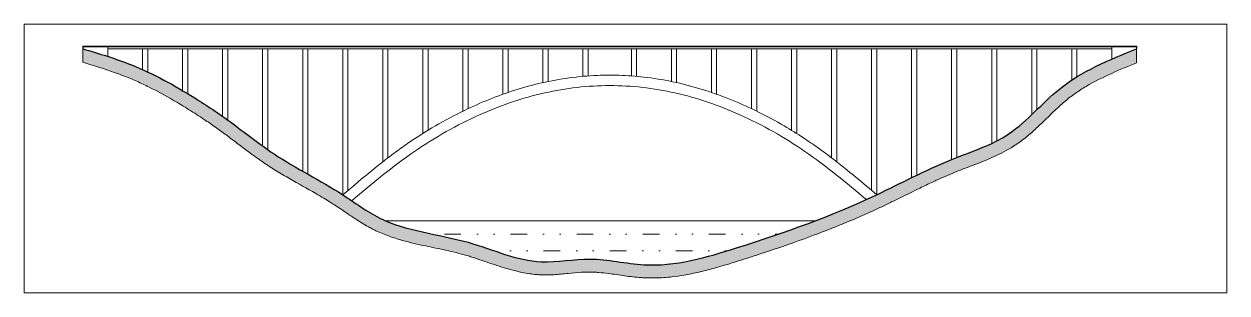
# Paper-space layout 'gora' of a CAD drawing. Header units: millimetres. Extents: x 44 to 238, y 167 to 210.
# The model-space entities are those that its viewports show. They can reach past a viewport. Long polylines and large blocks are cut down to what shows.
import ezdxf

# ---------------------------------------------------------------- set-up
doc = ezdxf.new("R2010")
doc.units = ezdxf.units.MM
for name, color, linetype, lineweight in [('cienka', 70, 'Continuous', 9), ('gruba', 10, 'Continuous', 25), ('srednia', 210, 'Continuous', 15)]:
    doc.layers.add(name, color=color, linetype=linetype, lineweight=lineweight)
doc.layers.add('kreskowanie', color=50, linetype='Continuous', lineweight=5, transparency=0.5)
doc.layers.add('pomocnicze', color=140, linetype='Continuous', lineweight=5, plot=False)

msp = doc.modelspace()

# ---------------------------------------------------------------- hatches: boundary and pattern name
at = {"layer": 'kreskowanie'}
h = msp.add_hatch(dxfattribs=at)
h.set_pattern_fill('EARTH', color=256, angle=45)
h.set_pattern_definition([(45, (6073.348, 3562.872), (0, 8.980256), [6.35, -6.35]), (45, (6071.664, 3564.5556), (0, 8.980256), [6.35, -6.35]), (45, (6069.9803, 3566.2394), (0, 8.980256), [6.35, -6.35]), (135, (6069.9803, 3567.362), (-8.980256, 0), [6.35, -6.35]), (135, (6071.664, 3569.046), (-8.980256, 0), [6.35, -6.35]), (135, (6073.348, 3570.7296), (-8.980256, 0), [6.35, -6.35])])
edge = h.paths.add_edge_path()
edge.add_spline(control_points=[(5668.54, 4016.36), (5672.59, 4015.14), (5676.6, 4013.92), (5684.42, 4011.46), (5688.21, 4010.21), (5694.78, 4007.92), (5697.57, 4006.89), (5701.95, 4005.19), (5703.57, 4004.53), (5706.78, 4003.19), (5708.39, 4002.5), (5713.18, 4000.36), (5716.36, 3998.86), (5725.83, 3994.15), (5732.06, 3990.74), (5742.2, 3984.82), (5746.15, 3982.42), (5753.98, 3977.52), (5757.86, 3975.02), (5764.61, 3970.51), (5767.5, 3968.53), (5772.02, 3965.35), (5773.67, 3964.17), (5776.75, 3961.94), (5778.19, 3960.88), (5781.07, 3958.73), (5782.51, 3957.65), (5786.86, 3954.37), (5789.78, 3952.15), (5795.27, 3948.02), (5797.84, 3946.11), (5802.67, 3942.61), (5804.92, 3941.02), (5808.84, 3938.34), (5810.5, 3937.24), (5813.82, 3935.09), (5815.49, 3934.04), (5820.5, 3930.95), (5823.85, 3928.98), (5834.04, 3923.11), (5840.85, 3919.36), (5849.58, 3914.33), (5851.66, 3913.12), (5855.33, 3910.92), (5856.94, 3909.93), (5859.62, 3908.26), (5860.69, 3907.59), (5862.61, 3906.35), (5863.46, 3905.79), (5865.17, 3904.65), (5866.03, 3904.07), (5868.63, 3902.32), (5870.38, 3901.12), (5875.71, 3897.48), (5879.37, 3895.01), (5884.78, 3891.71), (5886.36, 3890.78), (5888.99, 3889.32), (5890.02, 3888.78), (5891.9, 3887.81), (5892.75, 3887.39), (5894.46, 3886.58), (5895.32, 3886.19), (5897.89, 3885.04), (5899.62, 3884.34), (5904.82, 3882.34), (5908.31, 3881.18), (5917.77, 3878.4), (5923.75, 3877), (5935.58, 3874.43), (5941.44, 3873.27), (5949.39, 3871.53), (5951.6, 3871.02), (5955.73, 3870.03), (5957.64, 3869.54), (5960.87, 3868.67), (5962.18, 3868.3), (5964.82, 3867.51), (5966.15, 3867.1), (5970.15, 3865.83), (5972.84, 3864.93), (5980.38, 3862.37), (5985.29, 3860.65), (5995.36, 3857.49), (6000.53, 3856.03), (6007.84, 3854.53), (6009.83, 3854.17), (6013.43, 3853.65), (6015.02, 3853.46), (6017.67, 3853.23), (6018.71, 3853.15), (6020.65, 3853.05), (6021.56, 3853.02), (6023.35, 3852.98), (6024.24, 3852.98), (6026.88, 3853.01), (6028.63, 3853.07), (6034.13, 3853.38), (6037.81, 3853.73), (6044.92, 3854.43), (6048.36, 3854.77), (6052.97, 3855.06), (6054.26, 3855.12), (6056.28, 3855.18), (6057.02, 3855.19), (6058.35, 3855.19), (6058.94, 3855.18), (6060.13, 3855.15), (6060.73, 3855.13), (6062.53, 3855.05), (6063.74, 3854.97), (6067.42, 3854.67), (6069.92, 3854.39), (6076.42, 3853.54), (6080.49, 3852.91), (6088.88, 3851.74), (6093.2, 3851.2), (6098.71, 3850.82), (6099.76, 3850.77), (6101.85, 3850.68), (6102.89, 3850.65), (6106.02, 3850.61), (6108.1, 3850.63), (6114.32, 3850.85), (6118.43, 3851.2), (6130.75, 3852.72), (6138.85, 3854.38), (6154.77, 3858.38), (6162.59, 3860.71), (6172.97, 3863.96), (6175.66, 3864.81), (6181.03, 3866.53), (6183.71, 3867.39), (6191.74, 3870.01), (6197.07, 3871.78), (6212.98, 3877.2), (6223.5, 3880.96), (6239.72, 3887.13), (6245.49, 3889.4), (6256.61, 3893.94), (6261.98, 3896.21), (6271.5, 3900.39), (6275.68, 3902.28), (6282.54, 3905.48), (6285.24, 3906.77), (6290.61, 3909.35), (6293.27, 3910.66), (6301.23, 3914.58), (6306.5, 3917.2), (6314.91, 3921.3), (6318.07, 3922.81), (6323.91, 3925.55), (6326.6, 3926.77), (6331.66, 3929.01), (6334.04, 3930.04), (6337.81, 3931.6), (6339.21, 3932.17), (6342.03, 3933.29), (6343.46, 3933.84), (6347.78, 3935.51), (6350.71, 3936.62), (6358.62, 3939.66), (6363.65, 3941.66), (6373.66, 3946.22), (6378.64, 3948.77), (6384.26, 3952.33), (6385.06, 3952.86), (6386.65, 3953.93), (6387.44, 3954.48), (6389.75, 3956.15), (6391.25, 3957.29), (6395.63, 3960.81), (6398.4, 3963.25), (6403.73, 3968.18), (6406.29, 3970.66), (6412.2, 3976.41), (6415.49, 3979.63), (6420.19, 3983.91), (6421.6, 3985.16), (6424.29, 3987.43), (6425.57, 3988.46), (6428.19, 3990.47), (6429.53, 3991.45), (6433.61, 3994.31), (6436.43, 3996.12), (6445.54, 4001.5), (6452.13, 4004.79), (6465.2, 4010.7), (6471.63, 4013.35), (6478.16, 4016.01)], knot_values=[2.998633, 2.998633, 2.998633, 2.998633, 15.704148, 15.704148, 28.003514, 28.003514, 37.284282, 37.284282, 42.762884, 42.762884, 48.241487, 48.241487, 59.198692, 59.198692, 81.113102, 81.113102, 95.233365, 95.233365, 109.353629, 109.353629, 120.123367, 120.123367, 126.343381, 126.343381, 131.821125, 131.821125, 137.29887, 137.29887, 148.25436, 148.25436, 157.677124, 157.677124, 165.688251, 165.688251, 171.394655, 171.394655, 177.101059, 177.101059, 188.513866, 188.513866, 211.846504, 211.846504, 219.203161, 219.203161, 225.028489, 225.028489, 228.965988, 228.965988, 232.137747, 232.137747, 235.309506, 235.309506, 241.653025, 241.653025, 254.362261, 254.362261, 259.491855, 259.491855, 262.684399, 262.684399, 265.278594, 265.278594, 267.872789, 267.872789, 273.06118, 273.06118, 283.437962, 283.437962, 301.126862, 301.126862, 318.815762, 318.815762, 325.700484, 325.700484, 331.808126, 331.808126, 336.080599, 336.080599, 340.353072, 340.353072, 348.898018, 348.898018, 364.036813, 364.036813, 379.175608, 379.175608, 384.744862, 384.744862, 389.109453, 389.109453, 391.909846, 391.909846, 394.317183, 394.317183, 396.724521, 396.724521, 401.539196, 401.539196, 412.153179, 412.153179, 422.767162, 422.767162, 426.963609, 426.963609, 429.469134, 429.469134, 431.473598, 431.473598, 433.478061, 433.478061, 437.486988, 437.486988, 445.504841, 445.504841, 457.890395, 457.890395, 470.275949, 470.275949, 473.171071, 473.171071, 476.066194, 476.066194, 481.856439, 481.856439, 493.43693, 493.43693, 516.860152, 516.860152, 540.283375, 540.283375, 548.565133, 548.565133, 556.84689, 556.84689, 573.410406, 573.410406, 606.537438, 606.537438, 624.971052, 624.971052, 642.282496, 642.282496, 655.891535, 655.891535, 664.754191, 664.754191, 673.616847, 673.616847, 691.342159, 691.342159, 701.99436, 701.99436, 711.026703, 711.026703, 718.969547, 718.969547, 723.609653, 723.609653, 728.249759, 728.249759, 737.529971, 737.529971, 753.070475, 753.070475, 768.610979, 768.610979, 771.208166, 771.208166, 773.805352, 773.805352, 778.999724, 778.999724, 789.388469, 789.388469, 799.777214, 799.777214, 813.795279, 813.795279, 819.804417, 819.804417, 825.246976, 825.246976, 830.689534, 830.689534, 841.57465, 841.57465, 864.72253, 864.72253, 885.656741, 885.656741, 885.656741, 885.656741], degree=3, periodic=0)
edge.add_line((6478.16, 4016.01), (6478.16, 4026.8))
edge.add_spline(control_points=[(6478.16, 4026.8), (6457.14, 4018.28), (6419.95, 4003.21), (6383.5, 3957.68), (6330.03, 3941.21), (6263.62, 3905.34), (6185.6, 3877.55), (6109.92, 3855.39), (6059.76, 3868.27), (6013.5, 3858.28), (5961.43, 3883.18), (5905.54, 3887.23), (5860.96, 3921.14), (5819.9, 3940.65), (5784.54, 3969.32), (5748.71, 3993.29), (5711.29, 4013.97), (5681.15, 4023.02), (5668.54, 4026.8)], knot_values=[0, 0, 0, 0, 66.964557, 118.531896, 168.175027, 230.558652, 345.12802, 418.257246, 459.721795, 497.00503, 555.496848, 626.383236, 659.481884, 720.797822, 762.391307, 795.416829, 850.238018, 889.656112, 889.656112, 889.656112, 889.656112], degree=3, periodic=0)
edge.add_line((5668.54, 4026.8), (5668.54, 4016.36))
h = msp.add_hatch(dxfattribs=at)
h.set_pattern_fill('MUDST', color=256, scale=2)
h.set_pattern_definition([(0, (6073.348, 3998.516), (25.4, 12.7), [12.7, -12.7, 0, -12.7, 0, -12.7])])
edge = h.paths.add_edge_path()
edge.add_spline(control_points=[(5901.31, 3894.48), (5920.91, 3886.09), (5963.24, 3882.32), (6013.5, 3858.28), (6059.76, 3868.27), (6109.92, 3855.39), (6168.44, 3872.52), (6211.47, 3887.06), (6230.91, 3894.48)], knot_values=[269.075142, 269.075142, 269.075142, 269.075142, 334.159264, 392.651082, 429.934316, 471.398866, 544.528092, 607.125326, 607.125326, 607.125326, 607.125326], degree=3, periodic=0)
edge.add_line((6230.91, 3894.48), (5901.31, 3894.48))

# ---------------------------------------------------------------- linework, layer by layer
for p, q in [((5668.54, 4028.8), (5668.54, 4026.8)), ((6478.16, 4028.8), (6478.16, 4026.8))]:
    msp.add_line(p, q)
at = {"layer": 'cienka'}
msp.add_line((5901.31, 3894.48), (6230.91, 3894.48), dxfattribs=at)
at = {"layer": 'gruba'}
msp.add_spline([(5668.54, 4026.8), (5705.94, 4014.35), (5754.53, 3988.97), (5781.93, 3970.53), (5815.48, 3945.94), (5868.2, 3914.64), (5896.13, 3896.88), (5964.47, 3878.04), (6021, 3863.05), (6058.23, 3865.19), (6099.46, 3860.8), (6171.4, 3873.95), (6278.5, 3914.64), (6334.93, 3941.22), (6380.19, 3961.63), (6418.79, 3995.82), (6478.16, 4026.8)], degree=3, dxfattribs=at)
at = {"layer": 'pomocnicze'}
for p, q in [((5668.54, 4026.8), (5668.54, 4016.36)), ((6478.16, 4026.8), (6478.16, 4016.01))]:
    msp.add_line(p, q, dxfattribs=at)
msp.add_open_spline([(5668.54, 4016.36), (5672.59, 4015.14), (5676.6, 4013.92), (5684.42, 4011.46), (5688.21, 4010.21), (5694.78, 4007.92), (5697.57, 4006.89), (5701.95, 4005.19), (5703.57, 4004.53), (5706.78, 4003.19), (5708.39, 4002.5), (5713.18, 4000.36), (5716.36, 3998.86), (5725.83, 3994.15), (5732.06, 3990.74), (5742.2, 3984.82), (5746.15, 3982.42), (5753.98, 3977.52), (5757.86, 3975.02), (5764.61, 3970.51), (5767.5, 3968.53), (5772.02, 3965.35), (5773.67, 3964.17), (5776.75, 3961.94), (5778.19, 3960.88), (5781.07, 3958.73), (5782.51, 3957.65), (5786.86, 3954.37), (5789.78, 3952.15), (5795.27, 3948.02), (5797.84, 3946.11), (5802.67, 3942.61), (5804.92, 3941.02), (5808.84, 3938.34), (5810.5, 3937.24), (5813.82, 3935.09), (5815.49, 3934.04), (5820.5, 3930.95), (5823.85, 3928.98), (5834.04, 3923.11), (5840.85, 3919.36), (5849.58, 3914.33), (5851.66, 3913.12), (5855.33, 3910.92), (5856.94, 3909.93), (5859.62, 3908.26), (5860.69, 3907.59), (5862.61, 3906.35), (5863.46, 3905.79), (5865.17, 3904.65), (5866.03, 3904.07), (5868.63, 3902.32), (5870.38, 3901.12), (5875.71, 3897.48), (5879.37, 3895.01), (5884.78, 3891.71), (5886.36, 3890.78), (5888.99, 3889.32), (5890.02, 3888.78), (5891.9, 3887.81), (5892.75, 3887.39), (5894.46, 3886.58), (5895.32, 3886.19), (5897.89, 3885.04), (5899.62, 3884.34), (5904.82, 3882.34), (5908.31, 3881.18), (5917.77, 3878.4), (5923.75, 3877), (5935.58, 3874.43), (5941.44, 3873.27), (5949.39, 3871.53), (5951.6, 3871.02), (5955.73, 3870.03), (5957.64, 3869.54), (5960.87, 3868.67), (5962.18, 3868.3), (5964.82, 3867.51), (5966.15, 3867.1), (5970.15, 3865.83), (5972.84, 3864.93), (5980.38, 3862.37), (5985.29, 3860.65), (5995.36, 3857.49), (6000.53, 3856.03), (6007.84, 3854.53), (6009.83, 3854.17), (6013.43, 3853.65), (6015.02, 3853.46), (6017.67, 3853.23), (6018.71, 3853.15), (6020.65, 3853.05), (6021.56, 3853.02), (6023.35, 3852.98), (6024.24, 3852.98), (6026.88, 3853.01), (6028.63, 3853.07), (6034.13, 3853.38), (6037.81, 3853.73), (6044.92, 3854.43), (6048.36, 3854.77), (6052.97, 3855.06), (6054.26, 3855.12), (6056.28, 3855.18), (6057.02, 3855.19), (6058.35, 3855.19), (6058.94, 3855.18), (6060.13, 3855.15), (6060.73, 3855.13), (6062.53, 3855.05), (6063.74, 3854.97), (6067.42, 3854.67), (6069.92, 3854.39), (6076.42, 3853.54), (6080.49, 3852.91), (6088.88, 3851.74), (6093.2, 3851.2), (6098.71, 3850.82), (6099.76, 3850.77), (6101.85, 3850.68), (6102.89, 3850.65), (6106.02, 3850.61), (6108.1, 3850.63), (6114.32, 3850.85), (6118.43, 3851.2), (6130.75, 3852.72), (6138.85, 3854.38), (6154.77, 3858.38), (6162.59, 3860.71), (6172.97, 3863.96), (6175.66, 3864.81), (6181.03, 3866.53), (6183.71, 3867.39), (6191.74, 3870.01), (6197.07, 3871.78), (6212.98, 3877.2), (6223.5, 3880.96), (6239.72, 3887.13), (6245.49, 3889.4), (6256.61, 3893.94), (6261.98, 3896.21), (6271.5, 3900.39), (6275.68, 3902.28), (6282.54, 3905.48), (6285.24, 3906.77), (6290.61, 3909.35), (6293.27, 3910.66), (6301.23, 3914.58), (6306.5, 3917.2), (6314.91, 3921.3), (6318.07, 3922.81), (6323.91, 3925.55), (6326.6, 3926.77), (6331.66, 3929.01), (6334.04, 3930.04), (6337.81, 3931.6), (6339.21, 3932.17), (6342.03, 3933.29), (6343.46, 3933.84), (6347.78, 3935.51), (6350.71, 3936.62), (6358.62, 3939.66), (6363.65, 3941.66), (6373.66, 3946.22), (6378.64, 3948.77), (6384.26, 3952.33), (6385.06, 3952.86), (6386.65, 3953.93), (6387.44, 3954.48), (6389.75, 3956.15), (6391.25, 3957.29), (6395.63, 3960.81), (6398.4, 3963.25), (6403.73, 3968.18), (6406.29, 3970.66), (6412.2, 3976.41), (6415.49, 3979.63), (6420.19, 3983.91), (6421.6, 3985.16), (6424.29, 3987.43), (6425.57, 3988.46), (6428.19, 3990.47), (6429.53, 3991.45), (6433.61, 3994.31), (6436.43, 3996.12), (6445.54, 4001.5), (6452.13, 4004.79), (6465.2, 4010.7), (6471.63, 4013.35), (6478.16, 4016.01)], degree=3, knots=[2.998633, 2.998633, 2.998633, 2.998633, 15.704148, 15.704148, 28.003514, 28.003514, 37.284282, 37.284282, 42.762884, 42.762884, 48.241487, 48.241487, 59.198692, 59.198692, 81.113102, 81.113102, 95.233365, 95.233365, 109.353629, 109.353629, 120.123367, 120.123367, 126.343381, 126.343381, 131.821125, 131.821125, 137.29887, 137.29887, 148.25436, 148.25436, 157.677124, 157.677124, 165.688251, 165.688251, 171.394655, 171.394655, 177.101059, 177.101059, 188.513866, 188.513866, 211.846504, 211.846504, 219.203161, 219.203161, 225.028489, 225.028489, 228.965988, 228.965988, 232.137747, 232.137747, 235.309506, 235.309506, 241.653025, 241.653025, 254.362261, 254.362261, 259.491855, 259.491855, 262.684399, 262.684399, 265.278594, 265.278594, 267.872789, 267.872789, 273.06118, 273.06118, 283.437962, 283.437962, 301.126862, 301.126862, 318.815762, 318.815762, 325.700484, 325.700484, 331.808126, 331.808126, 336.080599, 336.080599, 340.353072, 340.353072, 348.898018, 348.898018, 364.036813, 364.036813, 379.175608, 379.175608, 384.744862, 384.744862, 389.109453, 389.109453, 391.909846, 391.909846, 394.317183, 394.317183, 396.724521, 396.724521, 401.539196, 401.539196, 412.153179, 412.153179, 422.767162, 422.767162, 426.963609, 426.963609, 429.469134, 429.469134, 431.473598, 431.473598, 433.478061, 433.478061, 437.486988, 437.486988, 445.504841, 445.504841, 457.890395, 457.890395, 470.275949, 470.275949, 473.171071, 473.171071, 476.066194, 476.066194, 481.856439, 481.856439, 493.43693, 493.43693, 516.860152, 516.860152, 540.283375, 540.283375, 548.565133, 548.565133, 556.84689, 556.84689, 573.410406, 573.410406, 606.537438, 606.537438, 624.971052, 624.971052, 642.282496, 642.282496, 655.891535, 655.891535, 664.754191, 664.754191, 673.616847, 673.616847, 691.342159, 691.342159, 701.99436, 701.99436, 711.026703, 711.026703, 718.969547, 718.969547, 723.609653, 723.609653, 728.249759, 728.249759, 737.529971, 737.529971, 753.070475, 753.070475, 768.610979, 768.610979, 771.208166, 771.208166, 773.805352, 773.805352, 778.999724, 778.999724, 789.388469, 789.388469, 799.777214, 799.777214, 813.795279, 813.795279, 819.804417, 819.804417, 825.246976, 825.246976, 830.689534, 830.689534, 841.57465, 841.57465, 864.72253, 864.72253, 885.656741, 885.656741, 885.656741, 885.656741], dxfattribs=at)
at = {"layer": 'srednia'}
for p, q in [((5668.54, 4028.8), (6478.16, 4028.8)), ((5668.54, 4028.3), (6478.16, 4028.3)), ((5687.64, 4020.91), (5687.64, 4028.8)), ((5687.64, 4026.8), (6459.06, 4026.8)), ((5714.4, 4010.77), (5714.4, 4026.8)), ((5718.4, 4008.93), (5718.4, 4026.8)), ((5745.16, 3994.67), (5745.16, 4026.8)), ((5749.16, 3992.28), (5749.16, 4026.8)), ((5775.92, 3974.83), (5775.92, 4026.8)), ((5779.92, 3971.99), (5779.92, 4026.8)), ((5806.68, 3952.06), (5806.68, 4026.8)), ((5810.68, 3949.21), (5810.68, 4026.8)), ((5837.44, 3932.72), (5837.44, 4026.8)), ((5841.44, 3930.46), (5841.44, 4026.8)), ((5868.2, 3914.64), (5868.2, 4026.8)), ((5872.2, 3918), (5872.2, 4026.8)), ((5898.96, 3939.87), (5898.96, 4026.8)), ((5902.96, 3942.96), (5902.96, 4026.8)), ((5929.72, 3961.66), (5929.72, 4026.8)), ((5933.72, 3964.15), (5933.72, 4026.8)), ((5960.48, 3978.83), (5960.48, 4026.8)), ((5964.48, 3980.75), (5964.48, 4026.8)), ((5991.24, 3991.84), (5991.24, 4026.8)), ((5995.24, 3993.23), (5995.24, 4026.8)), ((6022, 4000.79), (6022, 4026.8)), ((6026, 4001.65), (6026, 4026.8)), ((6052.76, 4005.59), (6052.76, 4026.8)), ((6056.76, 4005.91), (6056.76, 4026.8)), ((6089.94, 4005.91), (6089.94, 4026.8)), ((6093.94, 4005.59), (6093.94, 4026.8)), ((6120.7, 4001.65), (6120.7, 4026.8)), ((6124.7, 4000.79), (6124.7, 4026.8)), ((6151.46, 3993.23), (6151.46, 4026.8)), ((6155.46, 3991.84), (6155.46, 4026.8)), ((6182.22, 3980.75), (6182.22, 4026.8)), ((6186.22, 3978.83), (6186.22, 4026.8)), ((6212.98, 3964.15), (6212.98, 4026.8)), ((6216.98, 3961.66), (6216.98, 4026.8)), ((6243.74, 3942.96), (6243.74, 4026.8)), ((6247.74, 3939.87), (6247.74, 4026.8)), ((6274.5, 3918), (6274.5, 4026.8)), ((6278.5, 3914.64), (6278.5, 4026.8)), ((6305.26, 3927.72), (6305.26, 4026.8)), ((6309.26, 3929.66), (6309.26, 4026.8)), ((6336.02, 3941.66), (6336.02, 4026.8)), ((6340.02, 3943.23), (6340.02, 4026.8)), ((6366.78, 3954.09), (6366.78, 4026.8)), ((6370.78, 3956.08), (6370.78, 4026.8)), ((6397.54, 3976.13), (6397.54, 4026.8)), ((6401.54, 3979.99), (6401.54, 4026.8)), ((6428.3, 4002.73), (6428.3, 4026.8)), ((6432.3, 4005.27), (6432.3, 4026.8)), ((6459.06, 4018.86), (6459.06, 4028.8))]:
    msp.add_line(p, q, dxfattribs=at)
for points, knots in [([(5868.2, 3914.64), (5876.33, 3921.48), (5884.52, 3928.37), (5897.79, 3939), (5902.74, 3942.85), (5911.16, 3949.1), (5914.57, 3951.55), (5924.97, 3958.74), (5932.09, 3963.28), (5946.68, 3971.8), (5954.15, 3975.78), (5968, 3982.46), (5974.34, 3985.27), (5987.21, 3990.45), (5993.74, 3992.81), (6007.18, 3997.09), (6014.09, 3998.99), (6035.07, 4003.76), (6049.37, 4005.71), (6070.13, 4006.58), (6076.54, 4006.58), (6089.31, 4006.05), (6095.69, 4005.51), (6109.53, 4003.79), (6116.99, 4002.5), (6139.11, 3997.59), (6153.48, 3992.94), (6174.29, 3984.45), (6181.08, 3981.38), (6194.42, 3974.77), (6200.96, 3971.24), (6212.48, 3964.51), (6217.5, 3961.39), (6225.97, 3955.82), (6229.46, 3953.42), (6236.33, 3948.52), (6239.72, 3946.02), (6249.75, 3938.39), (6256.27, 3933.14), (6268.01, 3923.46), (6273.27, 3919.04), (6278.5, 3914.64)], [0, 0, 0, 0, 31.843345, 31.843345, 50.369616, 50.369616, 62.715101, 62.715101, 87.40607, 87.40607, 112.097039, 112.097039, 132.296481, 132.296481, 152.495923, 152.495923, 173.278217, 173.278217, 214.842806, 214.842806, 233.321806, 233.321806, 251.800806, 251.800806, 273.678053, 273.678053, 317.432548, 317.432548, 339.151222, 339.151222, 360.869896, 360.869896, 378.143744, 378.143744, 390.535902, 390.535902, 402.92806, 402.92806, 427.712376, 427.712376, 448.192687, 448.192687, 448.192687, 448.192687]), ([(5875.11, 3910), (5890.78, 3923.18), (5921.19, 3948.59), (5971.26, 3976.9), (6022.11, 3994.55), (6073.35, 4000.45), (6124.59, 3994.55), (6175.43, 3976.9), (6225.08, 3948.83), (6255.18, 3923.8), (6270.49, 3910.92)], [2.295961, 2.295961, 2.295961, 2.295961, 63.642679, 121.010053, 173.780932, 224.096343, 274.411755, 327.182633, 384.550008, 444.458388, 444.458388, 444.458388, 444.458388])]:
    msp.add_open_spline(points, degree=3, knots=knots, dxfattribs=at)

psp = doc.layouts.new('gora')

# ---------------------------------------------------------------- viewports
at = {"layer": 'pomocnicze'}
psp.add_viewport(center=(140.97, 188.3), size=(193.54, 43.278), view_center_point=(6085.47, 3942.44), view_height=206.6526, dxfattribs=at)

doc.saveas('drawing.dxf')
